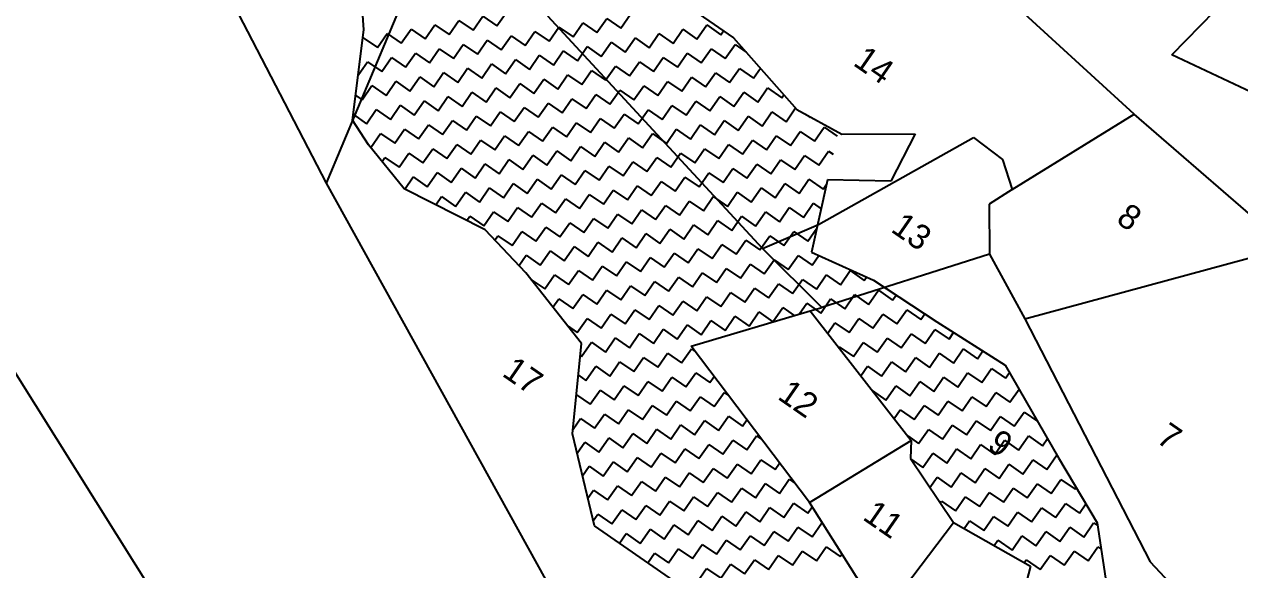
# Model space of a CAD drawing. Header units: metres. Extents: x 282167 to 284586, y 2020907 to 2023042.
# Drawn here: x 282701.8 to 283144.5, y 2021981.2 to 2022179.9 of the extents above; entities that cross this region are included whole.
import ezdxf
from ezdxf.enums import TextEntityAlignment as Align

# ---------------------------------------------------------------- set-up
doc = ezdxf.new("R2010")
doc.units = ezdxf.units.M
doc.header["$MEASUREMENT"] = 0
for name, color, linetype in [('POLY_HATCH', 12, 'Continuous'), ('POLY_PARCEL', 6, 'Continuous'), ('TEXT_PARCEL', 7, 'Continuous'), ('V_BOUND_LINE', 7, 'Continuous')]:
    doc.layers.add(name, color=color, linetype=linetype)
doc.styles.add('TEXT_MAP', font='', dxfattribs={"height": 2.5})
doc.styles.get('TEXT_MAP').set_extended_font_data('Kruti Dev 050')

msp = doc.modelspace()

# ---------------------------------------------------------------- linework, layer by layer
at = {"layer": 'POLY_HATCH'}
for p, q in [((282825.49, 2022177.98), (282823.75, 2022200.22)), ((282942.14, 2022187.45), (282960.05, 2022175.05)), ((282821.35, 2022145.01), (282825.49, 2022177.98)), ((282960.05, 2022175.05), (282983.22, 2022148.86)), ((282983.22, 2022148.86), (282999.59, 2022139.86)), ((282827.12, 2022136.08), (282821.35, 2022145.01)), ((282999.59, 2022139.86), (283026.25, 2022140.09)), ((283026.25, 2022140.09), (283017.41, 2022122.84)), ((282840.16, 2022120.03), (282827.12, 2022136.08)), ((282869.58, 2022105.1), (282840.16, 2022120.03)), ((282994.32, 2022123.26), (282988.52, 2022096.89)), ((283017.41, 2022122.84), (282994.32, 2022123.26)), ((282884.4, 2022089.38), (282869.58, 2022105.1)), ((282988.52, 2022096.89), (283011.09, 2022086.71)), ((282904.74, 2022063.6), (282884.4, 2022089.38)), ((283011.09, 2022086.71), (283034.1, 2022071.55)), ((282944.69, 2022062.67), (282988.03, 2022075.54)), ((282988.03, 2022075.54), (283024.83, 2022028.32)), ((283034.1, 2022071.55), (283059.06, 2022055.81)), ((282901.5, 2022030.8), (282904.74, 2022063.6)), ((282987.76, 2022005.72), (282944.69, 2022062.67)), ((283059.06, 2022055.81), (283078.54, 2022022.06)), ((282909.43, 2021997.25), (282901.5, 2022030.8)), ((283024.83, 2022028.32), (283024.52, 2022021.74)), ((283024.52, 2022021.74), (283040.29, 2021998.5)), ((283078.54, 2022022.06), (283092.52, 2021998.35)), ((283014.16, 2021964.07), (282987.76, 2022005.72)), ((282938.4, 2021977.18), (282909.43, 2021997.25)), ((283040.29, 2021998.5), (283068.3, 2021982.49)), ((283092.52, 2021998.35), (283097.13, 2021967.89)), ((283068.3, 2021982.49), (283063.52, 2021964.56))]:
    msp.add_line(p, q, dxfattribs=at)
at = {"layer": 'POLY_HATCH', "linetype": 'Continuous'}
for p, q in [((282856.49, 2022176.19), (282860.06, 2022181.34)), ((282860.06, 2022181.34), (282865.2, 2022177.77)), ((282865.2, 2022177.77), (282868.77, 2022182.92)), ((282868.77, 2022182.92), (282873.92, 2022179.35)), ((282873.92, 2022179.35), (282877.48, 2022184.5)), ((282910.35, 2022176.96), (282913.92, 2022182.11)), ((282913.92, 2022182.11), (282919.06, 2022178.54)), ((282919.06, 2022178.54), (282922.63, 2022183.69)), ((282839.06, 2022173.03), (282842.63, 2022178.18)), ((282842.63, 2022178.18), (282847.78, 2022174.61)), ((282847.78, 2022174.61), (282851.34, 2022179.76)), ((282851.34, 2022179.76), (282856.49, 2022176.19)), ((282884.21, 2022172.22), (282887.78, 2022177.37)), ((282887.78, 2022177.37), (282892.92, 2022173.8)), ((282892.92, 2022173.8), (282896.49, 2022178.95)), ((282896.49, 2022178.95), (282901.64, 2022175.38)), ((282901.64, 2022175.38), (282905.2, 2022180.53)), ((282905.2, 2022180.53), (282910.35, 2022176.96)), ((282938.07, 2022172.99), (282941.64, 2022178.14)), ((282941.64, 2022178.14), (282946.79, 2022174.57)), ((282946.79, 2022174.57), (282950.35, 2022179.72)), ((282950.35, 2022179.72), (282955.5, 2022176.15)), ((282955.5, 2022176.15), (282956.46, 2022177.54)), ((282825.1, 2022174.86), (282825.2, 2022175.02)), ((282825.2, 2022175.02), (282830.35, 2022171.45)), ((282830.35, 2022171.45), (282833.92, 2022176.6)), ((282833.92, 2022176.6), (282839.06, 2022173.03)), ((282858.07, 2022167.48), (282861.64, 2022172.63)), ((282861.64, 2022172.63), (282866.78, 2022169.06)), ((282866.78, 2022169.06), (282870.35, 2022174.21)), ((282870.35, 2022174.21), (282875.5, 2022170.64)), ((282875.5, 2022170.64), (282879.06, 2022175.79)), ((282879.06, 2022175.79), (282884.21, 2022172.22)), ((282911.93, 2022168.25), (282915.5, 2022173.4)), ((282915.5, 2022173.4), (282920.65, 2022169.83)), ((282920.65, 2022169.83), (282924.21, 2022174.98)), ((282924.21, 2022174.98), (282929.36, 2022171.41)), ((282929.36, 2022171.41), (282932.93, 2022176.56)), ((282932.93, 2022176.56), (282938.07, 2022172.99)), ((282957.08, 2022167.44), (282960.65, 2022172.59)), ((282960.65, 2022172.59), (282964.73, 2022169.76)), ((282831.93, 2022162.74), (282835.5, 2022167.88)), ((282835.5, 2022167.88), (282840.64, 2022164.32)), ((282840.64, 2022164.32), (282844.21, 2022169.46)), ((282844.21, 2022169.46), (282849.36, 2022165.9)), ((282849.36, 2022165.9), (282852.92, 2022171.04)), ((282852.92, 2022171.04), (282858.07, 2022167.48)), ((282885.79, 2022163.51), (282889.36, 2022168.65)), ((282889.36, 2022168.65), (282894.51, 2022165.09)), ((282894.51, 2022165.09), (282898.07, 2022170.24)), ((282898.07, 2022170.24), (282903.22, 2022166.67)), ((282903.22, 2022166.67), (282906.78, 2022171.82)), ((282906.78, 2022171.82), (282911.93, 2022168.25)), ((282930.94, 2022162.7), (282934.51, 2022167.84)), ((282934.51, 2022167.84), (282939.65, 2022164.28)), ((282939.65, 2022164.28), (282943.22, 2022169.43)), ((282943.22, 2022169.43), (282948.37, 2022165.86)), ((282948.37, 2022165.86), (282951.93, 2022171.01)), ((282951.93, 2022171.01), (282957.08, 2022167.44)), ((282823.41, 2022161.44), (282826.78, 2022166.3)), ((282826.78, 2022166.3), (282831.93, 2022162.74)), ((282859.65, 2022158.77), (282863.22, 2022163.91)), ((282863.22, 2022163.91), (282868.37, 2022160.35)), ((282868.37, 2022160.35), (282871.93, 2022165.49)), ((282871.93, 2022165.49), (282877.08, 2022161.93)), ((282877.08, 2022161.93), (282880.64, 2022167.07)), ((282880.64, 2022167.07), (282885.79, 2022163.51)), ((282913.51, 2022159.54), (282917.08, 2022164.68)), ((282917.08, 2022164.68), (282922.23, 2022161.12)), ((282922.23, 2022161.12), (282925.79, 2022166.26)), ((282925.79, 2022166.26), (282930.94, 2022162.7)), ((282958.66, 2022158.73), (282962.23, 2022163.87)), ((282962.23, 2022163.87), (282967.37, 2022160.31)), ((282967.37, 2022160.31), (282969.89, 2022163.93)), ((282833.51, 2022154.02), (282837.08, 2022159.17)), ((282837.08, 2022159.17), (282842.23, 2022155.6)), ((282842.23, 2022155.6), (282845.79, 2022160.75)), ((282845.79, 2022160.75), (282850.94, 2022157.18)), ((282850.94, 2022157.18), (282854.5, 2022162.33)), ((282854.5, 2022162.33), (282859.65, 2022158.77)), ((282887.37, 2022154.79), (282890.94, 2022159.94)), ((282890.94, 2022159.94), (282896.09, 2022156.37)), ((282896.09, 2022156.37), (282899.65, 2022161.52)), ((282899.65, 2022161.52), (282904.8, 2022157.96)), ((282904.8, 2022157.96), (282908.37, 2022163.1)), ((282908.37, 2022163.1), (282913.51, 2022159.54)), ((282932.52, 2022153.98), (282936.09, 2022159.13)), ((282936.09, 2022159.13), (282941.23, 2022155.57)), ((282941.23, 2022155.57), (282944.8, 2022160.71)), ((282944.8, 2022160.71), (282949.95, 2022157.15)), ((282949.95, 2022157.15), (282953.51, 2022162.29)), ((282953.51, 2022162.29), (282958.66, 2022158.73)), ((282824.8, 2022152.44), (282828.36, 2022157.59)), ((282828.36, 2022157.59), (282833.51, 2022154.02)), ((282861.23, 2022150.05), (282864.8, 2022155.2)), ((282864.8, 2022155.2), (282869.95, 2022151.63)), ((282869.95, 2022151.63), (282873.51, 2022156.78)), ((282873.51, 2022156.78), (282878.66, 2022153.21)), ((282878.66, 2022153.21), (282882.23, 2022158.36)), ((282882.23, 2022158.36), (282887.37, 2022154.79)), ((282915.09, 2022150.82), (282918.66, 2022155.97)), ((282918.66, 2022155.97), (282923.81, 2022152.4)), ((282923.81, 2022152.4), (282927.37, 2022157.55)), ((282927.37, 2022157.55), (282932.52, 2022153.98)), ((282960.24, 2022150.01), (282963.81, 2022155.16)), ((282963.81, 2022155.16), (282968.95, 2022151.59)), ((282968.95, 2022151.59), (282972.52, 2022156.74)), ((282972.52, 2022156.74), (282977.67, 2022153.17)), ((282822.49, 2022154.04), (282824.8, 2022152.44)), ((282835.09, 2022145.31), (282838.66, 2022150.46)), ((282838.66, 2022150.46), (282843.81, 2022146.89)), ((282843.81, 2022146.89), (282847.37, 2022152.04)), ((282847.37, 2022152.04), (282852.52, 2022148.47)), ((282852.52, 2022148.47), (282856.09, 2022153.62)), ((282856.09, 2022153.62), (282861.23, 2022150.05)), ((282888.95, 2022146.08), (282892.52, 2022151.23)), ((282892.52, 2022151.23), (282897.67, 2022147.66)), ((282897.67, 2022147.66), (282901.23, 2022152.81)), ((282901.23, 2022152.81), (282906.38, 2022149.24)), ((282906.38, 2022149.24), (282909.95, 2022154.39)), ((282909.95, 2022154.39), (282915.09, 2022150.82)), ((282934.1, 2022145.27), (282937.67, 2022150.42)), ((282937.67, 2022150.42), (282942.81, 2022146.85)), ((282942.81, 2022146.85), (282946.38, 2022152)), ((282946.38, 2022152), (282951.53, 2022148.43)), ((282951.53, 2022148.43), (282955.09, 2022153.58)), ((282955.09, 2022153.58), (282960.24, 2022150.01)), ((282977.67, 2022153.17), (282978.43, 2022154.28)), ((282821.61, 2022147.03), (282826.38, 2022143.73)), ((282826.38, 2022143.73), (282829.95, 2022148.88)), ((282829.95, 2022148.88), (282835.09, 2022145.31)), ((282862.81, 2022141.34), (282866.38, 2022146.49)), ((282866.38, 2022146.49), (282871.53, 2022142.92)), ((282871.53, 2022142.92), (282875.09, 2022148.07)), ((282875.09, 2022148.07), (282880.24, 2022144.5)), ((282880.24, 2022144.5), (282883.81, 2022149.65)), ((282883.81, 2022149.65), (282888.95, 2022146.08)), ((282916.67, 2022142.11), (282920.24, 2022147.26)), ((282920.24, 2022147.26), (282925.39, 2022143.69)), ((282925.39, 2022143.69), (282928.95, 2022148.84)), ((282928.95, 2022148.84), (282934.1, 2022145.27)), ((282961.82, 2022141.3), (282965.39, 2022146.45)), ((282965.39, 2022146.45), (282970.54, 2022142.88)), ((282970.54, 2022142.88), (282974.1, 2022148.03)), ((282974.1, 2022148.03), (282979.25, 2022144.46)), ((282979.25, 2022144.46), (282982.7, 2022149.45)), ((282986.46, 2022147.08), (282987.96, 2022146.04)), ((282987.96, 2022146.04), (282988.07, 2022146.2)), ((282836.67, 2022136.6), (282840.24, 2022141.74)), ((282840.24, 2022141.74), (282845.39, 2022138.18)), ((282845.39, 2022138.18), (282848.95, 2022143.32)), ((282848.95, 2022143.32), (282854.1, 2022139.76)), ((282854.1, 2022139.76), (282857.67, 2022144.9)), ((282857.67, 2022144.9), (282862.81, 2022141.34)), ((282890.53, 2022137.37), (282894.1, 2022142.51)), ((282894.1, 2022142.51), (282899.25, 2022138.95)), ((282899.25, 2022138.95), (282902.81, 2022144.1)), ((282902.81, 2022144.1), (282907.96, 2022140.53)), ((282907.96, 2022140.53), (282911.53, 2022145.68)), ((282911.53, 2022145.68), (282916.67, 2022142.11)), ((282935.68, 2022136.56), (282939.25, 2022141.7)), ((282939.25, 2022141.7), (282944.4, 2022138.14)), ((282944.4, 2022138.14), (282947.96, 2022143.29)), ((282947.96, 2022143.29), (282953.11, 2022139.72)), ((282953.11, 2022139.72), (282956.67, 2022144.87)), ((282956.67, 2022144.87), (282961.82, 2022141.3)), ((282989.54, 2022137.33), (282993.11, 2022142.48)), ((282993.11, 2022142.48), (282997.83, 2022139.21)), ((282827.97, 2022135.03), (282831.53, 2022140.16)), ((282831.53, 2022140.16), (282836.67, 2022136.6)), ((282864.39, 2022132.62), (282867.96, 2022137.77)), ((282867.96, 2022137.77), (282873.11, 2022134.21)), ((282873.11, 2022134.21), (282876.67, 2022139.35)), ((282876.67, 2022139.35), (282881.82, 2022135.79)), ((282881.82, 2022135.79), (282885.39, 2022140.93)), ((282885.39, 2022140.93), (282890.53, 2022137.37)), ((282909.54, 2022131.82), (282913.11, 2022136.96)), ((282913.11, 2022136.96), (282918.26, 2022133.4)), ((282918.26, 2022133.4), (282921.82, 2022138.54)), ((282921.82, 2022138.54), (282926.97, 2022134.98)), ((282926.97, 2022134.98), (282930.53, 2022140.12)), ((282930.53, 2022140.12), (282935.68, 2022136.56)), ((282963.4, 2022132.59), (282966.97, 2022137.73)), ((282966.97, 2022137.73), (282972.12, 2022134.17)), ((282972.12, 2022134.17), (282975.68, 2022139.31)), ((282975.68, 2022139.31), (282980.83, 2022135.75)), ((282980.83, 2022135.75), (282984.4, 2022140.9)), ((282984.4, 2022140.9), (282989.54, 2022137.33)), ((282838.25, 2022127.88), (282841.82, 2022133.03)), ((282841.82, 2022133.03), (282846.97, 2022129.46)), ((282846.97, 2022129.46), (282850.53, 2022134.61)), ((282850.53, 2022134.61), (282855.68, 2022131.04)), ((282855.68, 2022131.04), (282859.25, 2022136.19)), ((282859.25, 2022136.19), (282864.39, 2022132.62)), ((282892.11, 2022128.65), (282895.68, 2022133.8)), ((282895.68, 2022133.8), (282900.83, 2022130.23)), ((282900.83, 2022130.23), (282904.39, 2022135.38)), ((282904.39, 2022135.38), (282909.54, 2022131.82)), ((282937.26, 2022127.84), (282940.83, 2022132.99)), ((282940.83, 2022132.99), (282945.98, 2022129.43)), ((282945.98, 2022129.43), (282949.54, 2022134.57)), ((282949.54, 2022134.57), (282954.69, 2022131.01)), ((282954.69, 2022131.01), (282958.26, 2022136.15)), ((282958.26, 2022136.15), (282963.4, 2022132.59)), ((282991.12, 2022128.62), (282994.69, 2022133.76)), ((282994.69, 2022133.76), (282996.37, 2022132.6)), ((282832.08, 2022129.97), (282833.11, 2022131.45)), ((282833.11, 2022131.45), (282838.25, 2022127.88)), ((282865.97, 2022123.91), (282869.54, 2022129.06)), ((282869.54, 2022129.06), (282874.69, 2022125.49)), ((282874.69, 2022125.49), (282878.25, 2022130.64)), ((282878.25, 2022130.64), (282883.4, 2022127.07)), ((282883.4, 2022127.07), (282886.97, 2022132.22)), ((282886.97, 2022132.22), (282892.11, 2022128.65)), ((282911.12, 2022123.1), (282914.69, 2022128.25)), ((282914.69, 2022128.25), (282919.84, 2022124.68)), ((282919.84, 2022124.68), (282923.4, 2022129.83)), ((282923.4, 2022129.83), (282928.55, 2022126.26)), ((282928.55, 2022126.26), (282932.12, 2022131.41)), ((282932.12, 2022131.41), (282937.26, 2022127.84)), ((282964.98, 2022123.87), (282968.55, 2022129.02)), ((282968.55, 2022129.02), (282973.7, 2022125.45)), ((282973.7, 2022125.45), (282977.26, 2022130.6)), ((282977.26, 2022130.6), (282982.41, 2022127.03)), ((282982.41, 2022127.03), (282985.98, 2022132.18)), ((282985.98, 2022132.18), (282991.12, 2022128.62)), ((282840.36, 2022119.93), (282843.4, 2022124.32)), ((282843.4, 2022124.32), (282848.55, 2022120.75)), ((282848.55, 2022120.75), (282852.11, 2022125.9)), ((282852.11, 2022125.9), (282857.26, 2022122.33)), ((282857.26, 2022122.33), (282860.83, 2022127.48)), ((282860.83, 2022127.48), (282865.97, 2022123.91)), ((282893.7, 2022119.94), (282897.26, 2022125.09)), ((282897.26, 2022125.09), (282902.41, 2022121.52)), ((282902.41, 2022121.52), (282905.98, 2022126.67)), ((282905.98, 2022126.67), (282911.12, 2022123.1)), ((282938.84, 2022119.13), (282942.41, 2022124.28)), ((282942.41, 2022124.28), (282947.56, 2022120.71)), ((282947.56, 2022120.71), (282951.12, 2022125.86)), ((282951.12, 2022125.86), (282956.27, 2022122.29)), ((282956.27, 2022122.29), (282959.84, 2022127.44)), ((282959.84, 2022127.44), (282964.98, 2022123.87)), ((282867.56, 2022115.2), (282871.12, 2022120.35)), ((282871.12, 2022120.35), (282876.27, 2022116.78)), ((282876.27, 2022116.78), (282879.84, 2022121.93)), ((282879.84, 2022121.93), (282884.98, 2022118.36)), ((282884.98, 2022118.36), (282888.55, 2022123.51)), ((282888.55, 2022123.51), (282893.7, 2022119.94)), ((282912.7, 2022114.39), (282916.27, 2022119.54)), ((282916.27, 2022119.54), (282921.42, 2022115.97)), ((282921.42, 2022115.97), (282924.98, 2022121.12)), ((282924.98, 2022121.12), (282930.13, 2022117.55)), ((282930.13, 2022117.55), (282933.7, 2022122.7)), ((282933.7, 2022122.7), (282938.84, 2022119.13)), ((282966.56, 2022115.16), (282970.13, 2022120.31)), ((282970.13, 2022120.31), (282975.28, 2022116.74)), ((282975.28, 2022116.74), (282978.84, 2022121.89)), ((282978.84, 2022121.89), (282983.99, 2022118.32)), ((282983.99, 2022118.32), (282987.56, 2022123.47)), ((282987.56, 2022123.47), (282992.7, 2022119.9)), ((282992.7, 2022119.9), (282993.99, 2022121.76)), ((282851.63, 2022114.21), (282853.7, 2022117.18)), ((282853.7, 2022117.18), (282858.84, 2022113.62)), ((282858.84, 2022113.62), (282862.41, 2022118.76)), ((282862.41, 2022118.76), (282867.56, 2022115.2)), ((282886.56, 2022109.65), (282890.13, 2022114.79)), ((282890.13, 2022114.79), (282895.28, 2022111.23)), ((282895.28, 2022111.23), (282898.84, 2022116.37)), ((282898.84, 2022116.37), (282903.99, 2022112.81)), ((282903.99, 2022112.81), (282907.56, 2022117.95)), ((282907.56, 2022117.95), (282912.7, 2022114.39)), ((282940.42, 2022110.42), (282943.99, 2022115.56)), ((282943.99, 2022115.56), (282949.14, 2022112)), ((282949.14, 2022112), (282952.7, 2022117.15)), ((282952.7, 2022117.15), (282957.85, 2022113.58)), ((282957.85, 2022113.58), (282961.42, 2022118.73)), ((282961.42, 2022118.73), (282966.56, 2022115.16)), ((282985.57, 2022109.61), (282989.14, 2022114.76)), ((282989.14, 2022114.76), (282992.01, 2022112.76)), ((282869.14, 2022106.48), (282872.7, 2022111.63)), ((282872.7, 2022111.63), (282877.85, 2022108.07)), ((282877.85, 2022108.07), (282881.42, 2022113.21)), ((282881.42, 2022113.21), (282886.56, 2022109.65)), ((282914.28, 2022105.68), (282917.85, 2022110.82)), ((282917.85, 2022110.82), (282923, 2022107.26)), ((282923, 2022107.26), (282926.56, 2022112.4)), ((282926.56, 2022112.4), (282931.71, 2022108.84)), ((282931.71, 2022108.84), (282935.28, 2022113.98)), ((282935.28, 2022113.98), (282940.42, 2022110.42)), ((282968.14, 2022106.45), (282971.71, 2022111.59)), ((282971.71, 2022111.59), (282976.86, 2022108.03)), ((282976.86, 2022108.03), (282980.42, 2022113.17)), ((282980.42, 2022113.17), (282985.57, 2022109.61)), ((282862.91, 2022108.49), (282863.99, 2022110.05)), ((282863.99, 2022110.05), (282869.14, 2022106.48)), ((282888.14, 2022100.93), (282891.71, 2022106.08)), ((282891.71, 2022106.08), (282896.86, 2022102.51)), ((282896.86, 2022102.51), (282900.42, 2022107.66)), ((282900.42, 2022107.66), (282905.57, 2022104.09)), ((282905.57, 2022104.09), (282909.14, 2022109.24)), ((282909.14, 2022109.24), (282914.28, 2022105.68)), ((282942, 2022101.7), (282945.57, 2022106.85)), ((282945.57, 2022106.85), (282950.72, 2022103.28)), ((282950.72, 2022103.28), (282954.28, 2022108.43)), ((282954.28, 2022108.43), (282959.43, 2022104.87)), ((282959.43, 2022104.87), (282963, 2022110.01)), ((282963, 2022110.01), (282968.14, 2022106.45)), ((282873.16, 2022101.3), (282874.28, 2022102.92)), ((282874.28, 2022102.92), (282879.43, 2022099.35)), ((282879.43, 2022099.35), (282883, 2022104.5)), ((282883, 2022104.5), (282888.14, 2022100.93)), ((282915.86, 2022096.96), (282919.43, 2022102.11)), ((282919.43, 2022102.11), (282924.58, 2022098.54)), ((282924.58, 2022098.54), (282928.14, 2022103.69)), ((282928.14, 2022103.69), (282933.29, 2022100.12)), ((282933.29, 2022100.12), (282936.86, 2022105.27)), ((282936.86, 2022105.27), (282942, 2022101.7)), ((282969.73, 2022097.73), (282973.29, 2022102.88)), ((282973.29, 2022102.88), (282978.44, 2022099.31)), ((282978.44, 2022099.31), (282982.01, 2022104.46)), ((282982.01, 2022104.46), (282987.15, 2022100.89)), ((282987.15, 2022100.89), (282990.45, 2022105.65)), ((282889.72, 2022092.22), (282893.29, 2022097.37)), ((282893.29, 2022097.37), (282898.44, 2022093.8)), ((282898.44, 2022093.8), (282902, 2022098.95)), ((282902, 2022098.95), (282907.15, 2022095.38)), ((282907.15, 2022095.38), (282910.72, 2022100.53)), ((282910.72, 2022100.53), (282915.86, 2022096.96)), ((282943.59, 2022092.99), (282947.15, 2022098.14)), ((282947.15, 2022098.14), (282952.3, 2022094.57)), ((282952.3, 2022094.57), (282955.87, 2022099.72)), ((282955.87, 2022099.72), (282961.01, 2022096.15)), ((282961.01, 2022096.15), (282964.58, 2022101.3)), ((282964.58, 2022101.3), (282969.73, 2022097.73)), ((282881.94, 2022091.99), (282884.58, 2022095.79)), ((282884.58, 2022095.79), (282889.72, 2022092.22)), ((282917.45, 2022088.25), (282921.01, 2022093.4)), ((282921.01, 2022093.4), (282926.16, 2022089.83)), ((282926.16, 2022089.83), (282929.73, 2022094.98)), ((282929.73, 2022094.98), (282934.87, 2022091.41)), ((282934.87, 2022091.41), (282938.44, 2022096.56)), ((282938.44, 2022096.56), (282943.59, 2022092.99)), ((282962.59, 2022087.44), (282966.16, 2022092.59)), ((282966.16, 2022092.59), (282971.31, 2022089.02)), ((282971.31, 2022089.02), (282974.87, 2022094.17)), ((282974.87, 2022094.17), (282980.02, 2022090.6)), ((282980.02, 2022090.6), (282983.59, 2022095.75)), ((282983.59, 2022095.75), (282988.73, 2022092.18)), ((282988.73, 2022092.18), (282991.17, 2022095.7)), ((282891.31, 2022083.51), (282894.87, 2022088.65)), ((282894.87, 2022088.65), (282900.02, 2022085.09)), ((282900.02, 2022085.09), (282903.59, 2022090.23)), ((282903.59, 2022090.23), (282908.73, 2022086.67)), ((282908.73, 2022086.67), (282912.3, 2022091.81)), ((282912.3, 2022091.81), (282917.45, 2022088.25)), ((282945.17, 2022084.28), (282948.73, 2022089.42)), ((282948.73, 2022089.42), (282953.88, 2022085.86)), ((282953.88, 2022085.86), (282957.45, 2022091.01)), ((282957.45, 2022091.01), (282962.59, 2022087.44)), ((282990.31, 2022083.47), (282993.88, 2022088.61)), ((282993.88, 2022088.61), (282999.03, 2022085.05)), ((282999.03, 2022085.05), (283002.59, 2022090.2)), ((283002.59, 2022090.2), (283007.74, 2022086.63)), ((282886.3, 2022086.97), (282891.31, 2022083.51)), ((282919.03, 2022079.54), (282922.59, 2022084.68)), ((282922.59, 2022084.68), (282927.74, 2022081.12)), ((282927.74, 2022081.12), (282931.31, 2022086.26)), ((282931.31, 2022086.26), (282936.45, 2022082.7)), ((282936.45, 2022082.7), (282940.02, 2022087.84)), ((282940.02, 2022087.84), (282945.17, 2022084.28)), ((282964.17, 2022078.73), (282967.74, 2022083.87)), ((282967.74, 2022083.87), (282972.89, 2022080.31)), ((282972.89, 2022080.31), (282976.45, 2022085.45)), ((282976.45, 2022085.45), (282981.6, 2022081.89)), ((282981.6, 2022081.89), (282985.17, 2022087.03)), ((282985.17, 2022087.03), (282990.31, 2022083.47)), ((283007.74, 2022086.63), (283008.58, 2022087.84)), ((282894.3, 2022076.83), (282896.45, 2022079.94)), ((282896.45, 2022079.94), (282901.6, 2022076.37)), ((282901.6, 2022076.37), (282905.17, 2022081.52)), ((282905.17, 2022081.52), (282910.31, 2022077.95)), ((282910.31, 2022077.95), (282913.88, 2022083.1)), ((282913.88, 2022083.1), (282919.03, 2022079.54)), ((282946.75, 2022075.56), (282950.31, 2022080.71)), ((282950.31, 2022080.71), (282955.46, 2022077.14)), ((282955.46, 2022077.14), (282959.03, 2022082.29)), ((282959.03, 2022082.29), (282964.17, 2022078.73)), ((282991.89, 2022074.75), (282995.46, 2022079.9)), ((282995.46, 2022079.9), (283000.61, 2022076.34)), ((283000.61, 2022076.34), (283004.17, 2022081.48)), ((283004.17, 2022081.48), (283009.32, 2022077.92)), ((283009.32, 2022077.92), (283012.89, 2022083.06)), ((283012.89, 2022083.06), (283018.03, 2022079.5)), ((283018.03, 2022079.5), (283019.29, 2022081.31)), ((282920.61, 2022070.82), (282924.17, 2022075.97)), ((282924.17, 2022075.97), (282929.32, 2022072.4)), ((282929.32, 2022072.4), (282932.89, 2022077.55)), ((282932.89, 2022077.55), (282938.03, 2022073.98)), ((282938.03, 2022073.98), (282941.6, 2022079.13)), ((282941.6, 2022079.13), (282946.75, 2022075.56)), ((282965.75, 2022070.01), (282969.32, 2022075.16)), ((282969.32, 2022075.16), (282974.47, 2022071.59)), ((282974.47, 2022071.59), (282978.03, 2022076.74)), ((282978.03, 2022076.74), (282982.25, 2022073.82)), ((282983.99, 2022074.34), (282986.75, 2022078.32)), ((282986.75, 2022078.32), (282991.89, 2022074.75)), ((283019.62, 2022070.78), (283023.18, 2022075.93)), ((283023.18, 2022075.93), (283028.33, 2022072.36)), ((282903.18, 2022067.66), (282906.75, 2022072.81)), ((282906.75, 2022072.81), (282911.89, 2022069.24)), ((282911.89, 2022069.24), (282915.46, 2022074.39)), ((282915.46, 2022074.39), (282920.61, 2022070.82)), ((282948.33, 2022066.85), (282951.89, 2022072)), ((282951.89, 2022072), (282957.04, 2022068.43)), ((282957.04, 2022068.43), (282960.61, 2022073.58)), ((282960.61, 2022073.58), (282965.75, 2022070.01)), ((282994.4, 2022067.37), (282997.04, 2022071.19)), ((282997.04, 2022071.19), (283002.19, 2022067.62)), ((283002.19, 2022067.62), (283005.76, 2022072.77)), ((283005.76, 2022072.77), (283010.9, 2022069.2)), ((283010.9, 2022069.2), (283014.47, 2022074.35)), ((283014.47, 2022074.35), (283019.62, 2022070.78)), ((283028.33, 2022072.36), (283029.75, 2022074.41)), ((282899.56, 2022070.17), (282903.18, 2022067.66)), ((282922.19, 2022062.11), (282925.75, 2022067.26)), ((282925.75, 2022067.26), (282930.9, 2022063.69)), ((282930.9, 2022063.69), (282934.47, 2022068.84)), ((282934.47, 2022068.84), (282939.61, 2022065.27)), ((282939.61, 2022065.27), (282943.18, 2022070.42)), ((282943.18, 2022070.42), (282948.33, 2022066.85)), ((283021.2, 2022062.07), (283024.76, 2022067.22)), ((283024.76, 2022067.22), (283029.91, 2022063.65)), ((283029.91, 2022063.65), (283033.48, 2022068.8)), ((283033.48, 2022068.8), (283038.62, 2022065.23)), ((283038.62, 2022065.23), (283040.29, 2022067.64)), ((282904.76, 2022058.95), (282908.33, 2022064.09)), ((282908.33, 2022064.09), (282913.47, 2022060.53)), ((282913.47, 2022060.53), (282917.04, 2022065.67)), ((282917.04, 2022065.67), (282922.19, 2022062.11)), ((282941.2, 2022056.56), (282944.76, 2022061.7)), ((282944.76, 2022061.7), (282946.15, 2022060.74)), ((282998.43, 2022062.2), (282998.62, 2022062.47)), ((282998.62, 2022062.47), (283003.77, 2022058.91)), ((283003.77, 2022058.91), (283007.34, 2022064.06)), ((283007.34, 2022064.06), (283012.48, 2022060.49)), ((283012.48, 2022060.49), (283016.05, 2022065.64)), ((283016.05, 2022065.64), (283021.2, 2022062.07)), ((283040.2, 2022056.52), (283043.77, 2022061.67)), ((283043.77, 2022061.67), (283048.92, 2022058.1)), ((282904.31, 2022059.26), (282904.76, 2022058.95)), ((282923.77, 2022053.4), (282927.33, 2022058.54)), ((282927.33, 2022058.54), (282932.48, 2022054.98)), ((282932.48, 2022054.98), (282936.05, 2022060.12)), ((282936.05, 2022060.12), (282941.2, 2022056.56)), ((283022.78, 2022053.36), (283026.34, 2022058.5)), ((283026.34, 2022058.5), (283031.49, 2022054.94)), ((283031.49, 2022054.94), (283035.06, 2022060.08)), ((283035.06, 2022060.08), (283040.2, 2022056.52)), ((283048.92, 2022058.1), (283050.9, 2022060.96)), ((282906.34, 2022050.23), (282909.91, 2022055.38)), ((282909.91, 2022055.38), (282915.06, 2022051.81)), ((282915.06, 2022051.81), (282918.62, 2022056.96)), ((282918.62, 2022056.96), (282923.77, 2022053.4)), ((282942.78, 2022047.84), (282946.34, 2022052.99)), ((282946.34, 2022052.99), (282951.49, 2022049.42)), ((283006.49, 2022051.85), (283008.92, 2022055.34)), ((283008.92, 2022055.34), (283014.06, 2022051.78)), ((283014.06, 2022051.78), (283017.63, 2022056.92)), ((283017.63, 2022056.92), (283022.78, 2022053.36)), ((283041.78, 2022047.8), (283045.35, 2022052.95)), ((283045.35, 2022052.95), (283050.5, 2022049.39)), ((283050.5, 2022049.39), (283054.06, 2022054.53)), ((283054.06, 2022054.53), (283059.21, 2022050.97)), ((283059.21, 2022050.97), (283060.65, 2022053.05)), ((282903.61, 2022052.13), (282906.34, 2022050.23)), ((282925.35, 2022044.68), (282928.92, 2022049.83)), ((282928.92, 2022049.83), (282934.06, 2022046.26)), ((282934.06, 2022046.26), (282937.63, 2022051.41)), ((282937.63, 2022051.41), (282942.78, 2022047.84)), ((282951.49, 2022049.42), (282953.03, 2022051.65)), ((283024.36, 2022044.64), (283027.92, 2022049.79)), ((283027.92, 2022049.79), (283033.07, 2022046.22)), ((283033.07, 2022046.22), (283036.64, 2022051.37)), ((283036.64, 2022051.37), (283041.78, 2022047.8)), ((282902.9, 2022045), (282907.92, 2022041.52)), ((282907.92, 2022041.52), (282911.49, 2022046.67)), ((282911.49, 2022046.67), (282916.64, 2022043.1)), ((282916.64, 2022043.1), (282920.2, 2022048.25)), ((282920.2, 2022048.25), (282925.35, 2022044.68)), ((282944.36, 2022039.13), (282947.92, 2022044.28)), ((282947.92, 2022044.28), (282953.07, 2022040.71)), ((282953.07, 2022040.71), (282956.64, 2022045.86)), ((282956.64, 2022045.86), (282958.25, 2022044.74)), ((283010.63, 2022046.53), (283015.64, 2022043.06)), ((283015.64, 2022043.06), (283019.21, 2022048.21)), ((283019.21, 2022048.21), (283024.36, 2022044.64)), ((283043.37, 2022039.09), (283046.93, 2022044.24)), ((283046.93, 2022044.24), (283052.08, 2022040.67)), ((283052.08, 2022040.67), (283055.65, 2022045.82)), ((283055.65, 2022045.82), (283060.79, 2022042.25)), ((283060.79, 2022042.25), (283064.12, 2022047.05)), ((282918.22, 2022034.39), (282921.78, 2022039.53)), ((282921.78, 2022039.53), (282926.93, 2022035.97)), ((282926.93, 2022035.97), (282930.5, 2022041.12)), ((282930.5, 2022041.12), (282935.64, 2022037.55)), ((282935.64, 2022037.55), (282939.21, 2022042.7)), ((282939.21, 2022042.7), (282944.36, 2022039.13)), ((283018.59, 2022036.32), (283020.79, 2022039.5)), ((283020.79, 2022039.5), (283025.94, 2022035.93)), ((283025.94, 2022035.93), (283029.5, 2022041.08)), ((283029.5, 2022041.08), (283034.65, 2022037.51)), ((283034.65, 2022037.51), (283038.22, 2022042.66)), ((283038.22, 2022042.66), (283043.37, 2022039.09)), ((282901.66, 2022032.49), (282904.36, 2022036.37)), ((282904.36, 2022036.37), (282909.5, 2022032.81)), ((282909.5, 2022032.81), (282913.07, 2022037.95)), ((282913.07, 2022037.95), (282918.22, 2022034.39)), ((282945.94, 2022030.42), (282949.5, 2022035.56)), ((282949.5, 2022035.56), (282954.65, 2022032)), ((282954.65, 2022032), (282958.22, 2022037.14)), ((282958.22, 2022037.14), (282963.36, 2022033.58)), ((282963.36, 2022033.58), (282964.96, 2022035.87)), ((283044.95, 2022030.38), (283048.51, 2022035.53)), ((283048.51, 2022035.53), (283053.66, 2022031.96)), ((283053.66, 2022031.96), (283057.23, 2022037.11)), ((283057.23, 2022037.11), (283062.37, 2022033.54)), ((283062.37, 2022033.54), (283065.94, 2022038.69)), ((283065.94, 2022038.69), (283070.94, 2022035.22)), ((282919.8, 2022025.67), (282923.36, 2022030.82)), ((282923.36, 2022030.82), (282928.51, 2022027.26)), ((282928.51, 2022027.26), (282932.08, 2022032.4)), ((282932.08, 2022032.4), (282937.22, 2022028.84)), ((282937.22, 2022028.84), (282940.79, 2022033.98)), ((282940.79, 2022033.98), (282945.94, 2022030.42)), ((283027.52, 2022027.22), (283031.09, 2022032.36)), ((283031.09, 2022032.36), (283036.23, 2022028.8)), ((283036.23, 2022028.8), (283039.8, 2022033.94)), ((283039.8, 2022033.94), (283044.95, 2022030.38)), ((282903.18, 2022023.68), (282905.94, 2022027.66)), ((282905.94, 2022027.66), (282911.08, 2022024.09)), ((282911.08, 2022024.09), (282914.65, 2022029.24)), ((282914.65, 2022029.24), (282919.8, 2022025.67)), ((282947.52, 2022021.7), (282951.08, 2022026.85)), ((282951.08, 2022026.85), (282956.23, 2022023.28)), ((282956.23, 2022023.28), (282959.8, 2022028.43)), ((282959.8, 2022028.43), (282964.95, 2022024.86)), ((282964.95, 2022024.86), (282968.51, 2022030.01)), ((282968.51, 2022030.01), (282970.36, 2022028.73)), ((283023.54, 2022029.97), (283027.52, 2022027.22)), ((283046.53, 2022021.66), (283050.09, 2022026.81)), ((283050.09, 2022026.81), (283055.24, 2022023.25)), ((283055.24, 2022023.25), (283058.81, 2022028.39)), ((283058.81, 2022028.39), (283063.95, 2022024.83)), ((283063.95, 2022024.83), (283067.52, 2022029.97)), ((283067.52, 2022029.97), (283072.67, 2022026.41)), ((283072.67, 2022026.41), (283074.5, 2022029.06)), ((282921.38, 2022016.96), (282924.94, 2022022.11)), ((282924.94, 2022022.11), (282930.09, 2022018.54)), ((282930.09, 2022018.54), (282933.66, 2022023.69)), ((282933.66, 2022023.69), (282938.8, 2022020.12)), ((282938.8, 2022020.12), (282942.37, 2022025.27)), ((282942.37, 2022025.27), (282947.52, 2022021.7)), ((283029.1, 2022018.5), (283032.67, 2022023.65)), ((283032.67, 2022023.65), (283037.81, 2022020.08)), ((283037.81, 2022020.08), (283041.38, 2022025.23)), ((283041.38, 2022025.23), (283046.53, 2022021.66)), ((283074.25, 2022017.69), (283077.81, 2022022.84)), ((283077.81, 2022022.84), (283078.27, 2022022.52)), ((282905.12, 2022015.49), (282907.52, 2022018.95)), ((282907.52, 2022018.95), (282912.66, 2022015.38)), ((282912.66, 2022015.38), (282916.23, 2022020.53)), ((282916.23, 2022020.53), (282921.38, 2022016.96)), ((282949.1, 2022012.99), (282952.67, 2022018.14)), ((282952.67, 2022018.14), (282957.81, 2022014.57)), ((282957.81, 2022014.57), (282961.38, 2022019.72)), ((282961.38, 2022019.72), (282966.53, 2022016.15)), ((282966.53, 2022016.15), (282970.09, 2022021.3)), ((282970.09, 2022021.3), (282975.24, 2022017.73)), ((282975.24, 2022017.73), (282976.88, 2022020.1)), ((283024.6, 2022021.62), (283029.1, 2022018.5)), ((283048.11, 2022012.95), (283051.67, 2022018.1)), ((283051.67, 2022018.1), (283056.82, 2022014.53)), ((283056.82, 2022014.53), (283060.39, 2022019.68)), ((283060.39, 2022019.68), (283065.53, 2022016.11)), ((283065.53, 2022016.11), (283069.1, 2022021.26)), ((283069.1, 2022021.26), (283074.25, 2022017.69)), ((282922.96, 2022008.25), (282926.53, 2022013.39)), ((282926.53, 2022013.39), (282931.67, 2022009.83)), ((282931.67, 2022009.83), (282935.24, 2022014.98)), ((282935.24, 2022014.98), (282940.39, 2022011.41)), ((282940.39, 2022011.41), (282943.95, 2022016.56)), ((282943.95, 2022016.56), (282949.1, 2022012.99)), ((282976.82, 2022009.02), (282980.39, 2022014.17)), ((282980.39, 2022014.17), (282982.46, 2022012.73)), ((283031.66, 2022011.21), (283034.25, 2022014.94)), ((283034.25, 2022014.94), (283039.39, 2022011.37)), ((283039.39, 2022011.37), (283042.96, 2022016.52)), ((283042.96, 2022016.52), (283048.11, 2022012.95)), ((283075.83, 2022008.98), (283079.39, 2022014.13)), ((283079.39, 2022014.13), (283084.54, 2022010.56)), ((282907.06, 2022007.29), (282909.1, 2022010.23)), ((282909.1, 2022010.23), (282914.25, 2022006.67)), ((282914.25, 2022006.67), (282917.81, 2022011.81)), ((282917.81, 2022011.81), (282922.96, 2022008.25)), ((282950.68, 2022004.28), (282954.25, 2022009.42)), ((282954.25, 2022009.42), (282959.39, 2022005.86)), ((282959.39, 2022005.86), (282962.96, 2022011)), ((282962.96, 2022011), (282968.11, 2022007.44)), ((282968.11, 2022007.44), (282971.67, 2022012.59)), ((282971.67, 2022012.59), (282976.82, 2022009.02)), ((283049.69, 2022004.24), (283053.25, 2022009.39)), ((283053.25, 2022009.39), (283058.4, 2022005.82)), ((283058.4, 2022005.82), (283061.97, 2022010.97)), ((283061.97, 2022010.97), (283067.12, 2022007.4)), ((283067.12, 2022007.4), (283070.68, 2022012.55)), ((283070.68, 2022012.55), (283075.83, 2022008.98)), ((283084.54, 2022010.56), (283084.96, 2022011.17)), ((282924.54, 2021999.53), (282928.11, 2022004.68)), ((282928.11, 2022004.68), (282933.25, 2022001.11)), ((282933.25, 2022001.11), (282936.82, 2022006.26)), ((282936.82, 2022006.26), (282941.97, 2022002.7)), ((282941.97, 2022002.7), (282945.53, 2022007.84)), ((282945.53, 2022007.84), (282950.68, 2022004.28)), ((282978.4, 2022000.31), (282981.97, 2022005.45)), ((282981.97, 2022005.45), (282987.11, 2022001.89)), ((282987.11, 2022001.89), (282988.72, 2022004.2)), ((283035.43, 2022005.65), (283035.83, 2022006.22)), ((283035.83, 2022006.22), (283040.98, 2022002.66)), ((283040.98, 2022002.66), (283044.54, 2022007.8)), ((283044.54, 2022007.8), (283049.69, 2022004.24)), ((283077.41, 2022000.27), (283080.98, 2022005.41)), ((283080.98, 2022005.41), (283086.12, 2022001.85)), ((283086.12, 2022001.85), (283088.46, 2022005.23)), ((282909, 2021999.09), (282910.68, 2022001.52)), ((282910.68, 2022001.52), (282915.83, 2021997.95)), ((282915.83, 2021997.95), (282919.39, 2022003.1)), ((282919.39, 2022003.1), (282924.54, 2021999.53)), ((282952.26, 2021995.56), (282955.83, 2022000.71)), ((282955.83, 2022000.71), (282960.97, 2021997.14)), ((282960.97, 2021997.14), (282964.54, 2022002.29)), ((282964.54, 2022002.29), (282969.69, 2021998.72)), ((282969.69, 2021998.72), (282973.25, 2022003.87)), ((282973.25, 2022003.87), (282978.4, 2022000.31)), ((283051.27, 2021995.52), (283054.84, 2022000.67)), ((283054.84, 2022000.67), (283059.98, 2021997.11)), ((283059.98, 2021997.11), (283063.55, 2022002.25)), ((283063.55, 2022002.25), (283068.7, 2021998.69)), ((283068.7, 2021998.69), (283072.26, 2022003.83)), ((283072.26, 2022003.83), (283077.41, 2022000.27)), ((282926.12, 2021990.82), (282929.69, 2021995.97)), ((282929.69, 2021995.97), (282934.83, 2021992.4)), ((282934.83, 2021992.4), (282938.4, 2021997.55)), ((282938.4, 2021997.55), (282943.55, 2021993.98)), ((282943.55, 2021993.98), (282947.11, 2021999.13)), ((282947.11, 2021999.13), (282952.26, 2021995.56)), ((282979.98, 2021991.59), (282983.55, 2021996.74)), ((282983.55, 2021996.74), (282988.69, 2021993.17)), ((282988.69, 2021993.17), (282992.26, 2021998.32)), ((282992.26, 2021998.32), (282992.6, 2021998.09)), ((283044.17, 2021996.28), (283046.12, 2021999.09)), ((283046.12, 2021999.09), (283051.27, 2021995.52)), ((283078.99, 2021991.55), (283082.56, 2021996.7)), ((283082.56, 2021996.7), (283087.7, 2021993.13)), ((283087.7, 2021993.13), (283091.27, 2021998.28)), ((283091.27, 2021998.28), (283092.67, 2021997.31)), ((282918.57, 2021990.92), (282920.97, 2021994.39)), ((282920.97, 2021994.39), (282926.12, 2021990.82)), ((282953.84, 2021986.85), (282957.41, 2021992)), ((282957.41, 2021992), (282962.55, 2021988.43)), ((282962.55, 2021988.43), (282966.12, 2021993.58)), ((282966.12, 2021993.58), (282971.27, 2021990.01)), ((282971.27, 2021990.01), (282974.83, 2021995.16)), ((282974.83, 2021995.16), (282979.98, 2021991.59)), ((283055.09, 2021990.04), (283056.42, 2021991.96)), ((283056.42, 2021991.96), (283061.56, 2021988.39)), ((283061.56, 2021988.39), (283065.13, 2021993.54)), ((283065.13, 2021993.54), (283070.28, 2021989.97)), ((283070.28, 2021989.97), (283073.84, 2021995.12)), ((283073.84, 2021995.12), (283078.99, 2021991.55)), ((282928.87, 2021983.79), (282931.27, 2021987.25)), ((282931.27, 2021987.25), (282936.41, 2021983.69)), ((282936.41, 2021983.69), (282939.98, 2021988.84)), ((282939.98, 2021988.84), (282945.13, 2021985.27)), ((282945.13, 2021985.27), (282948.69, 2021990.42)), ((282948.69, 2021990.42), (282953.84, 2021986.85)), ((282972.85, 2021981.3), (282976.42, 2021986.44)), ((282976.42, 2021986.44), (282981.56, 2021982.88)), ((282981.56, 2021982.88), (282985.13, 2021988.03)), ((282985.13, 2021988.03), (282990.28, 2021984.46)), ((282990.28, 2021984.46), (282993.84, 2021989.61)), ((282993.84, 2021989.61), (282998.99, 2021986.04)), ((282998.99, 2021986.04), (282999.64, 2021986.98)), ((283071.86, 2021981.26), (283075.42, 2021986.41)), ((283075.42, 2021986.41), (283080.57, 2021982.84)), ((283080.57, 2021982.84), (283084.14, 2021987.99)), ((283084.14, 2021987.99), (283089.28, 2021984.42)), ((283089.28, 2021984.42), (283092.85, 2021989.57)), ((283092.85, 2021989.57), (283093.96, 2021988.8)), ((282955.42, 2021978.14), (282958.99, 2021983.28)), ((282958.99, 2021983.28), (282964.14, 2021979.72)), ((282964.14, 2021979.72), (282967.7, 2021984.86)), ((282967.7, 2021984.86), (282972.85, 2021981.3)), ((283066, 2021983.8), (283066.71, 2021984.83)), ((283066.71, 2021984.83), (283071.86, 2021981.26)), ((282946.71, 2021976.56), (282950.28, 2021981.7)), ((282950.28, 2021981.7), (282955.42, 2021978.14))]:
    msp.add_line(p, q, dxfattribs=at)
at = {"layer": 'POLY_PARCEL'}
for p, q in [((282707.85, 2022322.3), (282811.76, 2022122.04)), ((282869.92, 2022261.43), (282811.76, 2022122.04)), ((283106.03, 2022147.24), (283006.82, 2022238.17)), ((283119.77, 2022168.88), (283143.05, 2022192.67)), ((282970.6, 2022098.23), (282892.46, 2022182.95)), ((283162.33, 2022148.73), (283119.77, 2022168.88)), ((283061.57, 2022119.72), (283106.03, 2022147.24)), ((283162.04, 2022098.66), (283106.03, 2022147.24)), ((282991.1, 2022106.96), (283047.56, 2022138.76)), ((283047.56, 2022138.76), (283058.08, 2022130.63)), ((283058.08, 2022130.63), (283061.57, 2022119.72)), ((282811.76, 2022122.04), (282920.32, 2021925.87)), ((283061.57, 2022119.72), (283053.24, 2022114.45)), ((283053.24, 2022114.45), (283053.3, 2022096.14)), ((282970.6, 2022098.23), (282991.1, 2022106.96)), ((282992.32, 2022076.81), (282970.6, 2022098.23)), ((283066.21, 2022072.7), (283162.04, 2022098.66)), ((283053.3, 2022096.14), (282992.32, 2022076.81)), ((283053.3, 2022096.14), (283066.21, 2022072.7)), ((282944.69, 2022062.67), (282988.03, 2022075.54)), ((282988.03, 2022075.54), (282992.32, 2022076.81)), ((282988.03, 2022075.54), (283024.83, 2022028.32)), ((283066.21, 2022072.7), (283111.92, 2021984.11)), ((282987.76, 2022005.72), (282944.69, 2022062.67)), ((282987.76, 2022005.72), (283024.83, 2022028.32)), ((283024.83, 2022028.32), (283024.52, 2022021.74)), ((283024.52, 2022021.74), (283040.29, 2021998.5)), ((283014.16, 2021964.07), (282987.76, 2022005.72)), ((283014.16, 2021964.07), (283040.29, 2021998.5)), ((283040.29, 2021998.5), (283068.3, 2021982.49)), ((283068.3, 2021982.49), (283063.52, 2021964.56)), ((283111.92, 2021984.11), (283136.72, 2021957.67))]:
    msp.add_line(p, q, dxfattribs=at)
at = {"layer": 'V_BOUND_LINE'}
msp.add_line((282818.4, 2021861.97), (282581.48, 2022239.19), dxfattribs=at)

# ---------------------------------------------------------------- texts
at = {"layer": 'TEXT_PARCEL', "style": 'TEXT_MAP'}
for s, height, p in [('14', 9.017, (283011.35, 2022165.16)), ('8', 9.02, (283104.39, 2022109.76)), ('13', 9.017, (283025.09, 2022104.54)), ('17', 9.017, (282883.47, 2022051.99)), ('12', 9.017, (282983.84, 2022043.65)), ('7', 9.02, (283118.96, 2022029.8)), ('9', 9.02, (283057.41, 2022027.36)), ('11', 9.017, (283014.8, 2021999.67))]:
    msp.add_text(s, height=height, rotation=325.2826, dxfattribs=at).set_placement(p, align=Align.MIDDLE)

doc.saveas('drawing.dxf')
